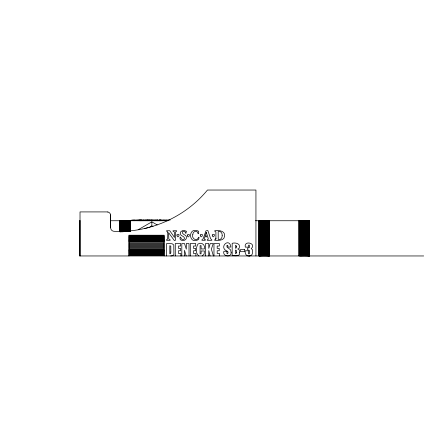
<?xml version="1.0" encoding="UTF-8"?>
<svg xmlns="http://www.w3.org/2000/svg" width="446" height="446" viewBox="0 0 446 446"><rect width="100%" height="100%" fill="white"/><g stroke="black" fill="none" stroke-linecap="round" stroke-linejoin="round"><path stroke-width="0.67" d="M255.937 255.959L255.937 190.035L207.468 190.035C185.057 217.408 149.455 232.884 114.182 231.307A3.523 3.523 0 0 1 110.658 227.783L110.619 214.911M147.637 227.783L144.727 228.486M215.897 238.956L215.897 232.104L215.73 231.625L214.732 231.245L214.704 230.749C218.59 230.08 225.486 230.649 224.594 236.213C224.048 241.018 218.127 240.427 214.66 240.294L214.66 239.781L215.73 239.418L215.92 238.17M138.149 229.751L151.852 221.846L157.209 224.94M148.858 227.638L151.852 225.91L153.045 226.601M202.116 255.959L204.106 254.203L204.38 250.992L201.152 250.992L201.04 253.841L200.087 253.841L200.087 245.668L201.046 245.618L201.152 248.957L204.38 248.957C205.723 244.943 201.33 241.604 197.935 244.057C195.933 247.162 195.354 253.908 198.955 255.959M248.968 255.943C252.592 256.372 253.233 252.023 252.252 249.442L251.204 248.667C257.069 243.321 243.622 239.881 245.289 247.123L248.389 247.123L248.506 245.172L249.364 245.161L249.386 247.597L247.641 248.054L247.641 249.855L249.336 250.407L249.386 253.752L248.483 253.807L248.389 250.769L245.289 250.769C244.531 253.746 246.538 256.651 249.782 255.959M170.667 255.959L172.931 255.658L173.912 254.504L173.778 244.982L172.173 243.756L166.592 243.538L166.592 255.959M148.546 220.023L150.453 220.023L150.453 220.742M168.633 220.023L159.11 220.023L159.11 220.742M168.872 220.023L170.205 220.023M79.789 220.742L80.074 220.742M110.591 220.742L168.036 220.742M255.469 220.742L309.563 220.742L309.513 255.959M128.933 235.889L164.15 235.889M128.933 236.558L164.15 236.558M128.933 237.211L164.15 237.211M128.933 237.852L164.15 237.852M128.933 238.471L164.15 238.471M128.933 239.067L164.15 239.067M128.933 239.636L164.15 239.636M128.933 240.177L164.15 240.177M128.933 240.678L164.15 240.678M128.933 241.147L164.15 241.147M128.933 241.576L164.15 241.576M128.933 242.457L164.15 242.457M128.933 243.338L164.15 243.338M128.933 244.218L164.15 244.218M128.933 245.099L164.15 245.099M128.933 245.98L164.15 245.98M128.933 246.855L164.15 246.855M128.933 247.736L164.15 247.736M128.933 248.617L164.15 248.617M128.933 249.598L164.15 249.598M128.933 250.028L164.15 250.028M128.933 250.496L164.15 250.496M128.933 250.998L164.15 250.998M128.933 251.538L164.15 251.538M128.933 252.107L164.15 252.107M128.933 252.704L164.15 252.704M128.933 253.322L164.15 253.322M128.933 253.964L164.15 253.964M128.933 254.616L164.15 254.616M128.933 255.285L164.15 255.285M423.7 255.959L79.789 255.959L79.867 220.742L79.945 255.959M107.765 211.973L107.921 212.001M213.411 255.959L211.382 249.147L213.233 243.538L210.205 243.538L208.767 248.366L208.767 243.538L205.539 243.538L205.539 255.959M186.183 255.959L184.505 250.312L184.505 255.959M210.072 255.959L208.767 250.635L208.767 255.959M309.468 220.742L309.429 255.959M309.357 220.742L309.334 255.959M309.245 220.742L309.245 255.959M309.145 220.742L309.145 255.959M309.028 220.742L309.028 255.959M308.9 220.742L308.9 255.959M308.76 220.742L308.76 255.959M308.61 220.742L308.61 255.959M308.442 220.742L308.442 255.959M308.264 220.742L308.264 255.959M308.08 220.742L308.08 255.959M307.885 220.742L307.885 255.959M307.673 220.742L307.673 255.959M307.461 220.742L307.461 255.959M307.233 220.742L307.233 255.959M306.999 220.742L306.999 255.959M306.759 220.742L306.759 255.959M306.513 220.742L306.513 255.959M306.257 220.742L306.257 255.959M306.001 220.742L306.001 255.959M305.733 220.742L305.733 255.959M305.465 220.742L305.465 255.959M305.198 220.742L305.198 255.959M304.925 220.742L304.925 255.959M304.646 220.742L304.646 255.959M304.373 220.742L304.373 255.959M304.094 220.742L304.094 255.959M303.815 220.742L303.815 255.959M303.542 220.742L303.542 255.959M303.269 220.742L303.269 255.959M303.001 220.742L303.001 255.959M302.734 220.742L302.734 255.959M302.472 220.742L302.472 255.959M302.215 220.742L302.215 255.959M301.964 220.742L301.964 255.959M301.713 220.742L301.713 255.959M301.479 220.742L301.479 255.959M301.245 220.742L301.245 255.959M301.022 220.742L301.022 255.959M300.81 220.742L300.81 255.959M300.61 220.742L300.61 255.959M300.414 220.742L300.414 255.959M300.23 220.742L300.23 255.959M299.283 220.742L299.283 255.959M299.199 220.742L299.199 255.959M299.076 220.742L299.127 255.959M298.998 220.742L299.015 255.959M269.451 220.742L269.518 255.959M269.401 220.742L269.334 255.959M269.256 220.742L269.256 255.959M269.167 220.742L269.167 255.959M269.061 220.742L269.061 255.959M268.938 220.742L268.938 255.959M268.81 220.742L268.81 255.959M268.665 220.742L268.665 255.959M268.509 220.742L268.509 255.959M268.336 220.742L268.336 255.959M268.157 220.742L268.157 255.959M267.968 220.742L267.968 255.959M267.767 220.742L267.767 255.959M267.555 220.742L267.555 255.959M267.338 220.742L267.338 255.959M267.109 220.742L267.109 255.959M266.875 220.742L266.875 255.959M266.63 220.742L266.63 255.959M266.379 220.742L266.379 255.959M266.128 220.742L266.128 255.959M265.866 220.742L265.866 255.959M265.599 220.742L265.599 255.959M265.331 220.742L265.331 255.959M265.058 220.742L265.058 255.959M264.785 220.742L264.785 255.959M264.506 220.742L264.506 255.959M264.233 220.742L264.233 255.959M263.954 220.742L263.954 255.959M263.681 220.742L263.681 255.959M263.408 220.742L263.408 255.959M263.134 220.742L263.134 255.959M262.861 220.742L262.861 255.959M262.599 220.742L262.599 255.959M262.337 220.742L262.337 255.959M262.081 220.742L262.081 255.959M261.83 220.742L261.83 255.959M261.59 220.742L261.59 255.959M261.356 220.742L261.356 255.959M261.127 220.742L261.127 255.959M260.904 220.742L260.904 255.959M260.698 220.742L260.698 255.959M260.497 220.742L260.497 255.959M260.302 220.742L260.302 255.959M260.124 220.742L260.124 255.959M259.957 220.742L259.957 255.959M259.801 220.742L259.801 255.959M259.656 220.742L259.656 255.959M259.522 220.742L259.522 255.959M259.405 220.742L259.405 255.959M259.299 220.742L259.299 255.959M259.204 220.742L259.204 255.959M259.126 220.742L259.126 255.959M219.571 255.959L219.571 253.473L217.196 253.473L217.196 250.747L219.215 250.747L219.215 248.383L217.196 248.383L217.196 246.025L219.354 246.025L219.354 243.538L213.969 243.538L213.969 255.959M195.911 255.959L195.911 253.473L193.542 253.473L193.542 250.747L195.56 250.747L195.56 248.383L193.542 248.383L193.542 246.025L195.699 246.025L195.699 243.538L190.314 243.538L190.314 255.959M189.015 255.959L189.015 243.538L186.316 243.538L186.316 249.136L184.505 243.538L181.806 243.538L181.806 255.959M180.875 255.959L180.875 253.473L178.506 253.473L178.506 250.747L180.524 250.747L180.524 248.383L178.506 248.383L178.506 246.025L180.663 246.025L180.663 243.538L175.278 243.538L175.278 255.959M166.843 220.023L166.843 220.742M164.903 220.023L164.903 220.742M164.15 255.959L164.15 235.215L128.933 235.215L128.933 255.959M163.258 220.023L163.275 220.742M161.831 220.023L161.831 220.742M160.744 220.023L160.744 220.742M160.582 220.023L160.582 220.742M160.443 220.023L160.443 220.742M160.064 220.023L160.064 220.742M159.69 220.023L159.69 220.742M159.389 220.023L159.389 220.742M159.189 220.023L159.189 220.742M158.269 220.742L158.269 220.023L151.116 220.023L151.116 220.742M157.878 220.023L157.878 220.742M157.75 220.023L157.75 220.742M157.332 220.023L157.332 220.742M156.552 220.023L156.552 220.742M156.011 220.023L156.011 220.742M155.353 220.023L155.353 220.742M154.366 220.023L154.366 220.742M153.513 220.023L153.513 220.742M152.783 220.023L152.783 220.742M152.186 220.023L152.186 220.742M151.852 221.846L151.852 225.91M151.718 220.023L151.718 220.742M151.384 220.023L151.384 220.742M151.183 220.023L151.194 220.742M150.38 220.023L150.38 220.742M150.174 220.023L150.174 220.742M149.873 220.023L149.873 220.742M149.499 220.023L149.499 220.742M149.126 220.023L149.126 220.742M148.819 220.023L148.819 220.742M148.618 220.023L148.618 220.742M147.983 220.742L148.027 220.023L142.815 220.023L142.815 220.742M147.977 220.023L147.977 220.742M147.832 220.023L147.86 220.742M147.593 220.023L147.593 220.742M147.269 220.023L147.269 220.742M146.868 220.023L146.868 220.742M146.394 220.023L146.394 220.742M145.853 220.023L145.853 220.742M145.257 220.023L145.257 220.742M144.186 220.023L144.186 220.742M143.467 220.023L143.467 220.742M143.06 220.023L143.06 220.742M142.932 220.023L142.898 220.742M142.051 220.742L142.051 220.023L140.144 220.023L140.144 220.742M141.979 220.023L141.979 220.742M141.772 220.023L141.772 220.742M141.471 220.023L141.471 220.742M141.098 220.023L141.098 220.742M140.724 220.023L140.724 220.742M140.418 220.023L140.418 220.742M140.217 220.023L140.217 220.742M140.016 220.742L140.016 220.023L131.776 220.023L131.776 220.742M139.492 220.023L139.492 220.742M139.202 220.023L139.202 220.742M139.074 220.023L139.074 220.742M139.041 220.023L139.041 220.742M138.171 220.023L138.171 220.742M137.1 220.023L137.1 220.742M134.725 220.023L134.714 220.742M133.181 220.023L133.181 220.742M130.143 220.742L130.221 231.1M130.054 220.742L130.054 231.1M129.948 220.742L129.948 231.1M129.825 220.742L129.825 231.1M129.697 220.742L129.697 231.1M129.552 220.742L129.552 231.1M129.396 220.742L129.396 231.1M129.228 220.742L129.228 231.1M129.045 220.742L129.045 231.1M128.855 220.742L128.855 231.1M128.654 220.742L128.654 231.1M128.442 220.742L128.442 231.1M128.225 220.742L128.225 231.1M127.996 220.742L127.996 231.1M127.762 220.742L127.762 231.1M127.517 220.742L127.517 231.1M127.266 220.742L127.266 231.1M127.015 220.742L127.015 231.1M126.753 220.742L126.753 231.1M126.486 220.742L126.486 231.1M126.218 220.742L126.218 231.1M125.945 220.742L125.945 231.1M125.672 220.742L125.672 231.1M125.393 220.742L125.393 231.1M125.12 220.742L125.12 231.1M124.841 220.742L124.841 231.1M124.568 220.742L124.568 231.1M124.295 220.742L124.295 231.1M124.021 220.742L124.021 231.1M123.754 220.742L123.754 231.1M123.486 220.742L123.486 231.1M123.224 220.742L123.224 231.792M122.968 220.742L122.968 231.792M122.722 220.742L122.722 231.792M122.477 220.742L122.477 231.792M122.243 220.742L122.243 231.792M122.014 220.742L122.014 231.792M121.791 220.742L121.791 231.792M121.585 220.742L121.585 231.792M121.384 220.742L121.384 231.792M121.189 220.742L121.189 231.792M121.011 220.742L121.011 231.792M120.844 220.742L120.844 231.792M120.688 220.742L120.688 231.792M120.543 220.742L120.543 231.792M120.409 220.742L120.409 231.792M120.292 220.742L120.292 231.792M120.186 220.742L120.186 231.792M120.091 220.742L120.091 231.792M120.013 220.742L119.952 231.792M119.902 220.742L119.84 231.792M110.658 227.783L110.658 215.435A3.523 3.523 0 0 0 107.135 211.917L80.018 211.917L80.018 255.959M167.802 232.388L167.685 239.028L166.514 239.781L166.514 240.294L170.149 240.294L170.132 239.781L168.805 239.028L168.666 232.751L174.38 240.589L175.445 240.294L175.49 231.976L176.649 231.245L176.649 230.749L173.015 230.749L173.031 231.245L174.353 231.976L174.509 237.439L169.781 230.749L166.575 230.749L166.587 231.245L167.467 231.58L167.802 232.388M205.244 239.781L205.232 240.294L201.938 240.294L201.938 239.781L203.153 238.727L205.963 230.85L207.864 230.56L210.618 238.71L211.833 239.781L211.833 240.294L207.251 240.294L207.251 239.781L208.321 239.106L207.719 236.809L204.803 236.809L204.117 239.101L205.244 239.781M186.166 231.218L186.094 233.208L185.508 233.264C185.597 231.68 183.434 230.521 182.386 231.875C181.533 234.953 187.532 234.663 186.439 238.125C185.87 241.565 178.734 241.392 180.089 237.222L180.747 237.144C180.58 239.24 184.042 240.907 184.482 238.32C184.36 236.358 181.884 236.213 180.814 234.919C178.355 231.652 183.691 229.071 186.166 231.218M170.84 252.035L170.679 253.557L169.82 253.835L169.82 245.668L170.79 246.125L170.84 252.035M192.834 234.395C191.061 238.487 197.227 242.284 198.537 237.222L199.094 237.367L198.609 239.491C188.162 245.512 187.621 225.944 198.609 231.245L198.687 233.587L198.096 233.749C197.885 229.935 192.555 230.978 192.834 234.395M239.686 252.787C240.171 257.013 234.557 255.419 232.171 255.697L232.171 243.282C235.6 242.284 241.202 243.756 239.117 248.333L237.768 248.996L239.29 249.832L239.686 252.787M231.156 252.525C231.613 257.877 222.008 256.495 223.875 251.249L226.875 251.249L227.003 253.657L227.454 253.858L228.09 252.854L227.789 251.421C217.603 247.825 229.495 236.72 230.889 247.039L227.889 247.039L227.772 245.3L226.947 245.361L226.969 247.017L230.599 249.877L231.156 252.525M222.169 235.388C222.493 237.579 220.603 240.327 218.239 239.457L218.183 231.48C220.508 230.727 222.47 233.18 222.169 235.388M236.458 252.414L236.269 253.361L235.399 253.573L235.399 250.1L236.291 250.29L236.458 252.414M236.458 246.588L236.33 247.926L235.399 248.166L235.399 245.406L236.352 245.768L236.458 246.588M176.895 234.981C177.703 240.433 181.349 231.92 176.895 234.981M187.225 235.07C188.034 240.517 191.68 232.009 187.225 235.07M200.221 234.981C201.029 240.433 204.669 231.92 200.221 234.981M212.224 234.981C213.032 240.433 216.672 231.92 212.224 234.981M206.297 232.461L205.082 235.973L207.429 235.973L206.297 232.461M244.553 249.537L240.478 249.537L240.478 251.678L244.553 251.678L244.553 249.537M259.065 255.959L259.065 220.742L259.014 255.959M130.338 231.1L130.338 220.742L130.288 231.1"/></g></svg>
